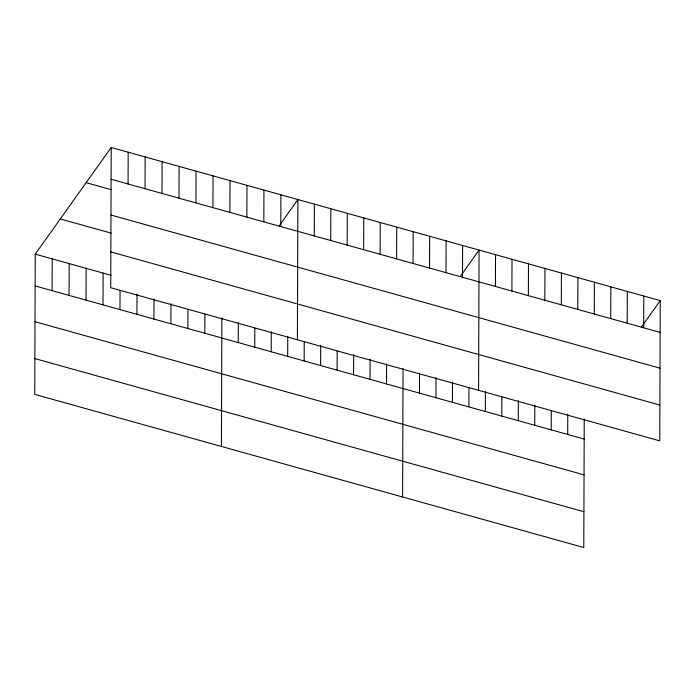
<?xml version="1.0" encoding="UTF-8"?>
<svg xmlns="http://www.w3.org/2000/svg" width="695" height="695" viewBox="0 0 695 695"><rect width="100%" height="100%" fill="white"/><g stroke="black" fill="none" stroke-linecap="round" stroke-linejoin="round"><path stroke-width="1.04" d="M111.209 147.47L110.722 287.713L659.764 440.856L660.25 300.614L111.209 147.47L35.236 254.144L34.75 394.386L583.791 547.53L584.234 418.937M52.099 290.649L52.212 258.879M69.066 295.384L69.179 263.613M86.041 300.118L86.154 268.348M103.008 304.853L103.121 273.083M119.983 309.588L120.044 290.519M128.071 183.984L128.184 152.205M136.95 314.322L137.019 294.193M145.038 188.71L145.151 156.94M153.916 319.057L153.995 298.928M162.013 193.445L162.126 161.674M170.892 323.783L170.961 303.663M178.98 198.179L179.093 166.409M187.859 328.518L187.928 309.457M195.955 202.914L196.06 171.144M204.834 333.253L204.895 314.192M212.922 207.649L213.035 175.87M221.427 446.451L221.87 317.867M229.889 212.383L230.002 180.604M238.272 342.583L238.342 322.454M246.864 217.118L246.977 185.339M254.744 347.179L254.813 328.11M263.831 221.844L263.944 190.074M271.215 351.766L271.285 331.645M280.806 226.579L280.91 194.809M287.687 356.361L287.756 336.241M297.399 339.786L297.886 199.543L279.086 225.945M304.158 360.957L304.228 341.897M314.244 235.909L314.357 204.139M320.63 365.553L320.699 345.432M330.716 240.505L330.829 208.726M337.101 370.148L337.162 351.079M347.187 245.1L347.3 213.322M353.573 374.744L353.642 354.615M363.659 249.687L363.772 217.917M370.044 379.331L370.114 359.211M380.13 254.283L380.243 222.513M386.516 383.927L386.585 363.806M396.602 258.879L396.715 227.109M402.605 496.995L403.057 368.402M413.073 263.474L413.186 231.696M419.459 393.118L419.519 374.049M429.545 268.07L429.658 236.291M435.93 397.714L436 377.585M446.016 272.657L446.129 240.887M452.402 402.309L452.471 382.181M462.488 277.253L462.592 245.483M468.864 406.896L468.934 387.836M478.577 390.321L479.064 250.078L460.264 276.48M485.336 411.492L485.414 391.372M495.431 286.444L495.535 254.674M501.807 416.088L501.877 397.027M511.902 291.04L512.007 259.261M518.279 420.684L518.348 400.555M528.374 295.636L528.478 263.857M534.75 425.279L534.82 405.15M544.845 300.223L544.949 268.452M551.222 429.866L551.291 410.806M561.308 304.818L561.421 273.048M567.693 434.462L567.763 414.342M577.78 309.414L577.893 277.644M594.251 314.01L594.364 282.24M610.723 318.605L610.836 286.827M627.194 323.201L627.307 291.422M643.666 327.788L643.779 296.018M641.45 327.015L660.25 300.614M111.104 179.249L660.137 332.384M86.145 182.672L111.096 189.639M110.974 215.042L660.015 368.176M60.309 218.942L111.217 233.146M110.844 251.92L659.885 405.063M35.236 254.144L111.104 275.307M35.132 285.923L584.165 439.058M35.002 321.716L584.043 474.85M34.872 358.594L583.913 511.728"/></g></svg>
